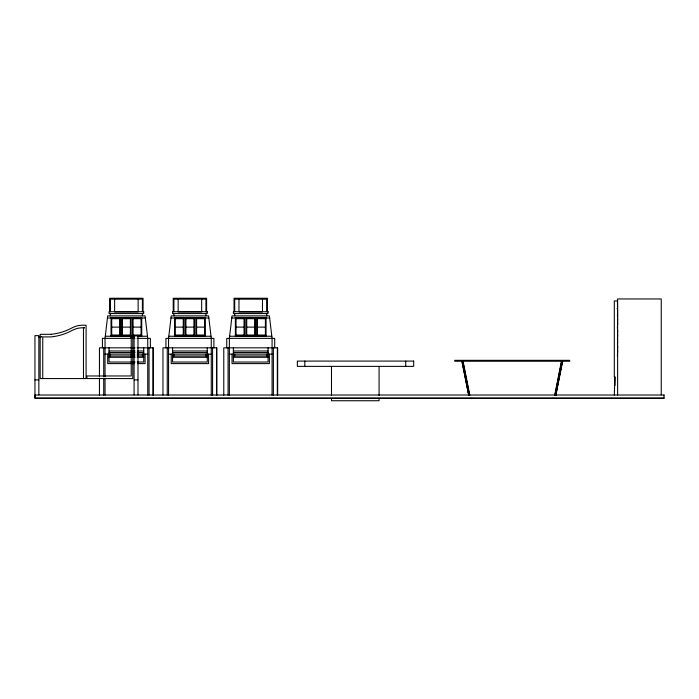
<?xml version="1.0" encoding="UTF-8"?>
<svg xmlns="http://www.w3.org/2000/svg" width="699" height="699" viewBox="0 0 699 699"><rect width="100%" height="100%" fill="white"/><g stroke="black" fill="none" stroke-linecap="round" stroke-linejoin="round"><path stroke-width="1.05" d="M554.665 395.389L561.437 361.234M554.971 395.389L561.751 361.234M555.12 395.389L561.891 361.234M555.268 395.389L562.04 361.234M555.513 395.389L562.284 361.234M555.705 395.389L562.477 361.234M555.827 395.389L562.643 361.234M617.453 316.14L617.453 314.157M617.619 300.937L614.316 300.937L614.316 376.944L614.928 376.944L614.316 395.057M617.54 308.539L617.042 308.539L617.54 309.203M617.619 316.804L617.453 300.937M107.454 317.993L111.036 317.993M120.377 317.993L121.713 317.993M131.054 317.993L132.391 317.993M141.731 317.993L145.322 317.993M170.984 317.993L174.567 317.993M183.907 317.993L185.244 317.993M194.584 317.993L195.921 317.993M205.261 317.993L208.852 317.993M231.788 317.993L235.371 317.993M244.711 317.993L246.048 317.993M255.388 317.993L256.725 317.993M266.066 317.993L269.657 317.993M617.619 318.124L617.619 320.771M111.709 318.692L119.712 318.692M122.386 318.692L130.39 318.692M133.063 318.692L141.067 318.692M175.239 318.692L183.243 318.692M185.917 318.692L193.92 318.692M196.594 318.692L204.597 318.692M236.044 318.692L244.047 318.692M246.721 318.692L254.724 318.692M257.398 318.692L265.402 318.692M617.619 322.09L617.619 324.729M111.709 327.123L119.712 327.123M122.386 327.123L130.39 327.123M133.063 327.123L141.067 327.123M175.239 327.123L183.243 327.123M185.917 327.123L193.92 327.123M196.594 327.123L204.597 327.123M236.044 327.123L244.047 327.123M246.721 327.123L254.724 327.123M257.398 327.123L265.402 327.123M617.619 330.024L617.619 332.663M617.619 333.982L617.619 336.63M111.709 335.031L119.712 335.031M122.386 335.031L130.39 335.031M133.063 335.031L141.067 335.031M175.239 335.031L183.243 335.031M185.917 335.031L193.92 335.031M196.594 335.031L204.597 335.031M236.044 335.031L244.047 335.031M246.721 335.031L254.724 335.031M257.398 335.031L265.402 335.031M111.036 335.73L120.377 335.73M121.713 335.73L131.054 335.73M132.391 335.73L141.731 335.73M174.567 335.73L183.907 335.73M185.244 335.73L194.584 335.73M195.921 335.73L205.261 335.73M235.371 335.73L244.711 335.73M246.048 335.73L255.388 335.73M256.725 335.73L266.066 335.73M105.278 336.254L134.47 336.254M137.581 336.254L147.489 336.254M168.809 336.254L211.019 336.254M229.613 336.254L271.824 336.254M38.856 336.673L41.975 336.673L38.856 336.935M130.538 336.673L134.086 336.673M130.538 336.935L134.086 336.935M134.924 338.36L102.412 338.36L102.412 347.831M137.065 338.36L150.364 338.36L150.364 347.831M617.619 340.596L617.453 337.984M617.619 341.916L617.453 344.528M617.619 345.883L617.619 348.53M135.064 347.831L99.441 347.831L99.441 376.831M137.065 347.831L153.334 347.831L153.334 395.084M617.619 349.849L617.619 352.488M109.035 350.985L135.064 350.985M137.231 350.985L143.732 350.985M172.566 350.985L207.271 350.985M233.37 350.985L268.067 350.985M109.035 352.558L135.064 352.558M137.231 352.558L143.732 352.558M172.566 352.558L207.271 352.558M233.37 352.558L268.067 352.558M105.033 354.14L134.924 354.14M137.065 354.14L147.742 354.14M168.564 354.14L211.273 354.14M229.368 354.14L272.077 354.14M109.035 355.983L135.064 355.983M137.065 355.983L143.732 355.983M172.566 355.983L207.271 355.983M233.37 355.983L268.067 355.983M109.035 357.294L135.064 357.294M137.231 357.294L143.732 357.294M172.566 357.294L207.271 357.294M233.37 357.294L268.067 357.294M454.682 360.334L569.825 360.334M454.682 361.234L569.825 361.234M135.064 362.03L109.035 362.03L109.035 347.831M137.231 362.03L143.732 362.03L143.732 347.831M134.391 363.602L107.698 363.602L107.698 354.14M137.598 363.602L145.069 363.602L145.069 354.14M34.95 379.872L38.856 379.872M134.086 379.872L137.991 379.872M664.05 398.098L34.95 398.081L34.95 335.634L38.856 335.634L38.856 394.865M470.296 398.421L472.646 398.421M551.843 398.421L554.237 398.421M463.07 361.234L469.85 395.389M462.764 361.234L469.536 395.389M462.476 361.234L469.247 395.389M462.222 361.234L468.994 395.389M462.03 361.234L468.811 395.389M461.873 361.234L468.688 395.389M661.245 394.83L661.245 298.954L617.619 298.954L617.619 395.031M617.453 326.084L617.453 328.67M617.453 353.843L617.453 356.429M614.919 376.944L614.919 385.542M405.743 361.086L405.743 366.372M379.076 366.372L379.076 395.372M379.076 398.596L379.076 400.737L331.501 400.737L331.492 398.596M331.492 366.372L331.492 395.372M304.825 361.086L304.825 366.372M277.669 395.084L277.669 347.831L223.776 347.831L223.776 395.084M277.32 347.831L277.32 395.084M274.698 347.831L274.698 338.36L226.747 338.36L226.747 347.831M273.379 347.831L273.379 395.084M272.077 395.084L272.077 338.36L269.403 315.878L232.033 315.878L229.368 338.36L229.368 395.084M269.403 354.14L269.403 363.602L232.033 363.602L232.033 354.14M268.067 347.831L268.067 362.03L233.37 362.03L233.37 347.831M267.402 311.737L267.402 298.263L234.034 298.263L234.034 311.737M266.738 311.737L266.738 299.172L234.707 299.172L234.707 311.737M266.738 313.563L266.738 315.878M266.738 354.14L266.738 355.983M266.066 336.254L266.066 317.468L256.725 317.468L256.725 336.254M265.402 335.555L265.402 318.167L257.398 318.167L257.398 335.555M262.474 299.172L262.474 311.929L238.962 311.929L238.962 299.172M255.388 336.254L255.388 317.468L246.048 317.468L246.048 336.254M254.724 335.555L254.724 318.167L246.721 318.167L246.721 335.555M244.711 336.254L244.711 317.468L235.371 317.468L235.371 336.254M244.047 335.555L244.047 318.167L236.044 318.167L236.044 335.555M234.707 313.563L234.707 315.878M234.707 354.14L234.707 355.983M228.057 347.831L228.057 395.084M216.865 395.084L216.865 347.831L162.972 347.831L162.972 395.084M216.515 347.831L216.515 395.084M213.894 347.831L213.894 338.36L165.943 338.36L165.943 347.831M212.575 347.831L212.575 395.084M211.273 395.084L211.273 338.36L208.599 315.878L171.229 315.878L168.564 338.36L168.564 395.084M208.599 354.14L208.599 363.602L171.229 363.602L171.229 354.14M207.271 347.831L207.271 362.03L172.566 362.03L172.566 347.831M206.598 311.737L206.598 298.263L173.23 298.263L173.23 311.737M205.934 311.737L205.934 299.172L173.902 299.172L173.902 311.737M205.934 313.563L205.934 315.878M205.934 354.14L205.934 355.983M205.261 336.254L205.261 317.468L195.921 317.468L195.921 336.254M204.597 335.555L204.597 318.167L196.594 318.167L196.594 335.555M201.67 299.172L201.67 311.929L178.158 311.929L178.158 299.172M194.584 336.254L194.584 317.468L185.244 317.468L185.244 336.254M193.92 335.555L193.92 318.167L185.917 318.167L185.917 335.555M183.907 336.254L183.907 317.468L174.567 317.468L174.567 336.254M183.243 335.555L183.243 318.167L175.239 318.167L175.239 335.555M173.902 313.563L173.902 315.878M173.902 354.14L173.902 355.983M167.253 347.831L167.253 395.084M152.985 347.831L152.985 395.084M149.044 347.831L149.044 395.084M147.742 395.084L147.742 338.36L145.069 315.878L107.698 315.878L105.033 338.36L105.033 376.831M143.068 311.737L143.068 298.263L109.699 298.263L109.699 311.737M142.404 311.737L142.404 299.172L110.372 299.172L110.372 311.737M142.404 313.563L142.404 315.878M142.404 354.14L142.404 355.983M141.731 336.254L141.731 317.468L132.391 317.468L132.391 336.254M141.067 335.555L141.067 318.167L133.063 318.167L133.063 335.555M138.14 299.172L138.14 311.929L114.627 311.929L114.627 299.172M137.991 394.865L137.991 335.634L134.086 335.634L134.086 394.865M132.793 336.935L132.793 378.57L86.859 378.57L86.859 375.966L131.229 375.966L131.229 336.935M131.054 336.254L131.054 317.468L121.713 317.468L121.713 336.254M130.39 335.555L130.39 318.167L122.386 318.167L122.386 335.555M120.377 336.254L120.377 317.468L111.036 317.468L111.036 336.254M119.712 335.555L119.712 318.167L111.709 318.167L111.709 335.555M110.372 313.563L110.372 315.878M110.372 354.14L110.372 355.983M105.033 378.919L105.033 395.084M103.723 347.831L103.723 376.831M103.723 378.98L103.723 395.084M99.441 378.98L99.441 395.084M83.478 378.57L83.478 327.822L84.518 327.822A22.761 22.761 0 0 0 72.355 330.321A56.165 56.165 0 0 1 51.254 336.883L42.753 336.935L42.753 378.57M51.254 334.279L40.158 334.332L40.158 378.57L86.082 378.57L86.082 325.227L84.518 325.227A22.761 22.761 0 0 0 72.355 327.717A56.165 56.165 0 0 1 51.254 334.279M143.732 311.737L109.035 311.737L109.035 313.563L143.732 313.563L143.732 311.737M207.271 311.737L172.566 311.737L172.566 313.563L207.271 313.563L207.271 311.737M268.067 311.737L233.37 311.737L233.37 313.563L268.067 313.563L268.067 311.737M413.677 361.086L297.346 361.086L297.346 366.372L413.677 366.372L413.677 361.086M664.05 395.014L35.064 395.014L35.064 398.308L664.05 398.308L664.05 395.014"/></g></svg>
